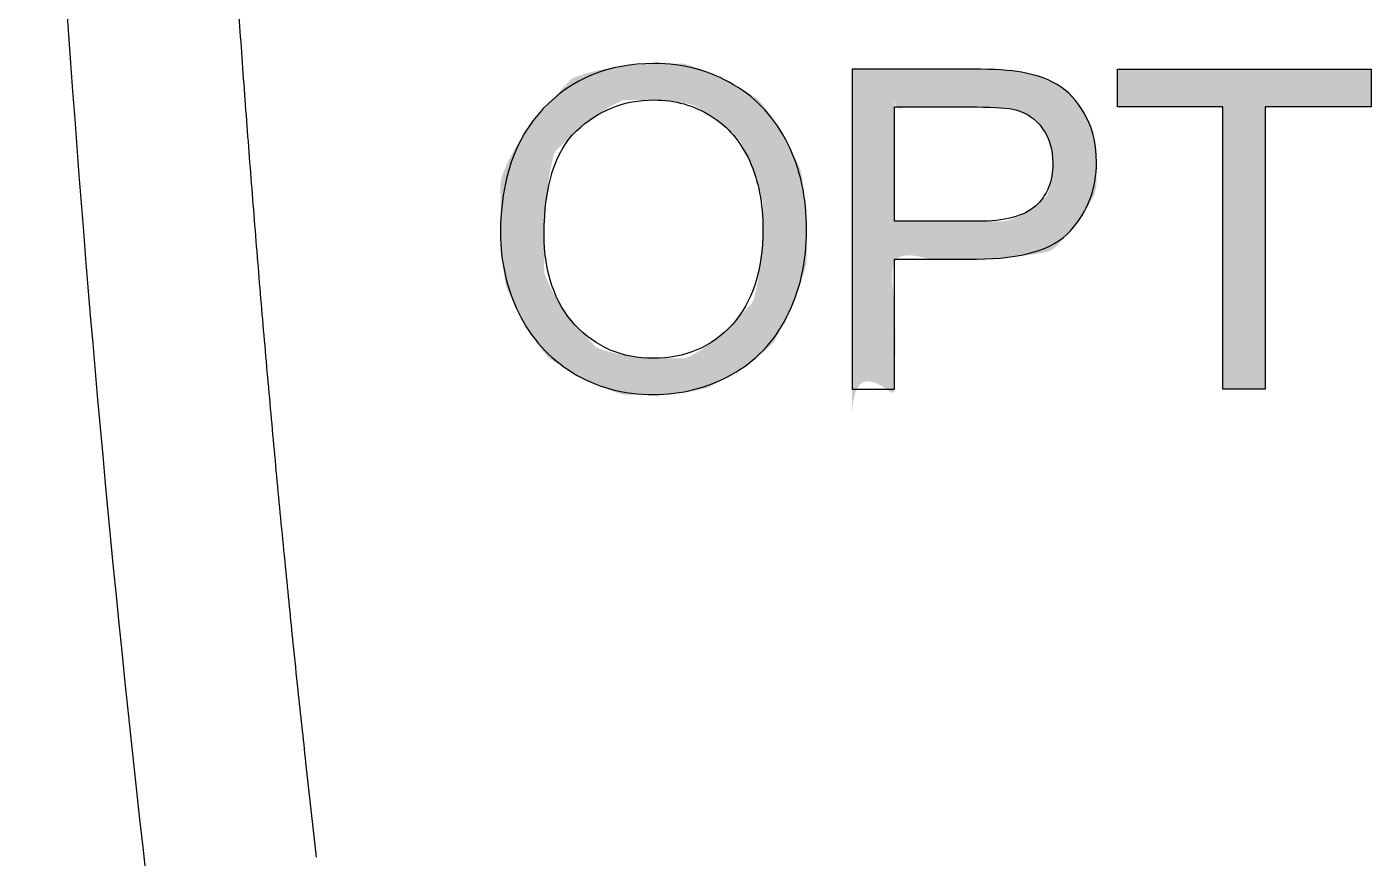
# Model space of a CAD drawing. Extents: x 413 to 494, y 628 to 766.
# Drawn here: x 449.509 to 450.011, y 645.808 to 646.118 of the extents above; entities that cross this region are included whole.
import ezdxf

# ---------------------------------------------------------------- set-up
doc = ezdxf.new("R2010")
doc.units = 0
doc.header["$MEASUREMENT"] = 0
doc.layers.add('1', color=4, linetype='Continuous')
doc.layers.add('DIM', color=3, linetype='Continuous')

# ---------------------------------------------------------------- blocks, each defined once
blk = doc.blocks.new('HSSCP')
at = {"layer": '1'}
h = blk.add_hatch(color=3, dxfattribs=at)
h.dxf.hatch_style = 2
edge = h.paths.add_edge_path()
edge.add_spline(control_points=[(-3.7953, -1.51506), (-3.7953, -1.51506), (-3.7953, -1.51506), (-3.78856, -1.5224), (-3.78392, -1.53181), (-3.77928, -1.54123), (-3.77696, -1.5519), (-3.77696, -1.56384), (-3.77696, -1.57593), (-3.77941, -1.58676), (-3.78429, -1.59631), (-3.78917, -1.60586), (-3.79609, -1.61308), (-3.80504, -1.61799), (-3.81399, -1.6229), (-3.82365, -1.62536), (-3.83401, -1.62536), (-3.84524, -1.62536), (-3.85528, -1.62265), (-3.86412, -1.61722), (-3.87297, -1.6118), (-3.87967, -1.60439), (-3.88422, -1.595), (-3.88878, -1.58562), (-3.89106, -1.57569), (-3.89106, -1.56522), (-3.89106, -1.54542), (-3.88574, -1.52991), (-3.87511, -1.51871), (-3.86447, -1.50751), (-3.85075, -1.50191), (-3.83393, -1.50191), (-3.82292, -1.50191), (-3.81299, -1.50454), (-3.80414, -1.5098), (-3.7953, -1.51506)], knot_values=[-1, 0, 0, 0, 0, 0, 1, 1, 1, 2, 2, 2, 3, 3, 3, 4, 4, 4, 5, 5, 5, 6, 6, 6, 7, 7, 7, 8, 8, 8, 9, 9, 9, 10, 10, 10, 11, 11, 11, 11], degree=3, periodic=0)
edge = h.paths.add_edge_path()
edge.add_spline(control_points=[(-3.85546, -1.60771), (-3.85546, -1.60771), (-3.85546, -1.60771), (-3.84576, -1.61185), (-3.83409, -1.61185), (-3.82221, -1.61185), (-3.81243, -1.60767), (-3.80476, -1.59932), (-3.79708, -1.59096), (-3.79324, -1.57911), (-3.79324, -1.56375), (-3.79324, -1.55404), (-3.79488, -1.54557), (-3.79816, -1.53832), (-3.80145, -1.53108), (-3.80625, -1.52547), (-3.81257, -1.52148), (-3.81889, -1.51749), (-3.82598, -1.5155), (-3.83385, -1.5155), (-3.84502, -1.5155), (-3.85464, -1.51933), (-3.8627, -1.52701), (-3.87075, -1.53469), (-3.87478, -1.54751), (-3.87478, -1.56546), (-3.87478, -1.57984), (-3.87092, -1.59117), (-3.86319, -1.59944), (-3.85546, -1.60771)], knot_values=[-1, 0, 0, 0, 0, 0, 1, 1, 1, 2, 2, 2, 3, 3, 3, 4, 4, 4, 5, 5, 5, 6, 6, 6, 7, 7, 7, 8, 8, 8, 9, 9, 9, 9], degree=3, periodic=0)
h = blk.add_hatch(color=3, dxfattribs=at)
h.dxf.hatch_style = 2
edge = h.paths.add_edge_path()
edge.add_spline(control_points=[(-3.69095, -1.50614), (-3.69095, -1.50614), (-3.69095, -1.50614), (-3.68604, -1.508), (-3.68207, -1.51074), (-3.67811, -1.51348), (-3.67493, -1.51731), (-3.67251, -1.52225), (-3.6701, -1.52719), (-3.66889, -1.53261), (-3.66889, -1.53853), (-3.66889, -1.54867), (-3.67212, -1.55726), (-3.67858, -1.56428), (-3.68503, -1.57131), (-3.6967, -1.57482), (-3.71357, -1.57482), (-3.71357, -1.57482), (-3.74417, -1.57482), (-3.74417, -1.57482), (-3.74417, -1.57482), (-3.74417, -1.62332), (-3.74417, -1.62332), (-3.74417, -1.62332), (-3.75996, -1.62332), (-3.75996, -1.62332), (-3.75996, -1.62332), (-3.75996, -1.50402), (-3.75996, -1.50402), (-3.75996, -1.50402), (-3.71495, -1.50402), (-3.71495, -1.50402), (-3.70703, -1.50402), (-3.70098, -1.5044), (-3.6968, -1.50516), (-3.69095, -1.50614)], knot_values=[-1, 0, 0, 0, 0, 0, 1, 1, 1, 2, 2, 2, 3, 3, 3, 4, 4, 4, 5, 5, 5, 6, 6, 6, 7, 7, 7, 8, 8, 8, 9, 9, 9, 10, 10, 10, 11, 11, 11, 11], degree=3, periodic=0)
edge = h.paths.add_edge_path()
edge.add_spline(control_points=[(-3.74417, -1.56074), (-3.74417, -1.56074), (-3.74417, -1.56074), (-3.71332, -1.56074), (-3.71332, -1.56074), (-3.70312, -1.56074), (-3.69588, -1.55884), (-3.6916, -1.55505), (-3.68731, -1.55125), (-3.68517, -1.54591), (-3.68517, -1.53902), (-3.68517, -1.53402), (-3.68643, -1.52975), (-3.68895, -1.5262), (-3.69147, -1.52264), (-3.6948, -1.5203), (-3.69892, -1.51916), (-3.70158, -1.51845), (-3.70649, -1.5181), (-3.71365, -1.5181), (-3.71365, -1.5181), (-3.74417, -1.5181), (-3.74417, -1.5181), (-3.74417, -1.5181), (-3.74417, -1.56074), (-3.74417, -1.56074), (-3.74417, -1.56074)], knot_values=[-1, 0, 0, 0, 0, 0, 1, 1, 1, 2, 2, 2, 3, 3, 3, 4, 4, 4, 5, 5, 5, 6, 6, 6, 7, 7, 7, 8, 8, 8, 8], degree=3, periodic=0)
h = blk.add_hatch(color=3, dxfattribs=at)
h.dxf.hatch_style = 2
h.paths.add_polyline_path([(-3.62177, -1.62332), (-3.62177, -1.5181), (-3.66107, -1.5181), (-3.66107, -1.50402), (-3.56651, -1.50402), (-3.56651, -1.5181), (-3.60598, -1.5181), (-3.60598, -1.62332)])
at = {"layer": '1', "color": 3}
blk.add_lwpolyline([(-3.62177, -1.62332), (-3.62177, -1.5181), (-3.66107, -1.5181), (-3.66107, -1.50402), (-3.56651, -1.50402), (-3.56651, -1.5181), (-3.60598, -1.5181), (-3.60598, -1.62332), (-3.62177, -1.62332)], dxfattribs=at)
at = {"layer": '1', "color": 4}
blk.add_open_spline([(-4.06761, -1.1665), (-4.0619, -1.39022), (-4.04589, -1.61357), (-4.01965, -1.83582)], degree=3, dxfattribs=at)
blk.add_open_spline([(-4.00361, -1.17214), (-4.00361, -1.17214), (-4.00317, -1.18789), (-4.00317, -1.18789), (-4.00302, -1.19314), (-4.00286, -1.19838), (-4.00271, -1.20362), (-4.00254, -1.20887), (-4.00237, -1.21412), (-4.0022, -1.21935), (-4.00203, -1.2246), (-4.00184, -1.22985), (-4.00166, -1.23509), (-4.00148, -1.24034), (-4.00129, -1.24557), (-4.00109, -1.25081), (-4.0009, -1.25606), (-4.00069, -1.26129), (-4.00049, -1.26653), (-4.00028, -1.27178), (-4.00007, -1.27701), (-3.99984, -1.28225), (-3.99963, -1.28748), (-3.9994, -1.29272), (-3.99917, -1.29795), (-3.99894, -1.30319), (-3.99871, -1.30842), (-3.99847, -1.31366), (-3.99823, -1.3189), (-3.99798, -1.32412), (-3.99773, -1.32935), (-3.99748, -1.33459), (-3.99722, -1.33982), (-3.99696, -1.34505), (-3.99669, -1.35028), (-3.99642, -1.3555), (-3.99615, -1.36074), (-3.99587, -1.36596), (-3.99559, -1.3712), (-3.99531, -1.37642), (-3.99502, -1.38164), (-3.99472, -1.38687), (-3.99443, -1.3921), (-3.99413, -1.39732), (-3.99383, -1.40254), (-3.99352, -1.40776), (-3.99321, -1.413), (-3.9929, -1.41822), (-3.99257, -1.42344), (-3.99226, -1.42866), (-3.99193, -1.43387), (-3.9916, -1.43909), (-3.99127, -1.44432), (-3.99093, -1.44954), (-3.99059, -1.45476), (-3.99025, -1.45997), (-3.9899, -1.46519), (-3.98954, -1.4704), (-3.98919, -1.47562), (-3.98883, -1.48084), (-3.98846, -1.48605), (-3.9881, -1.49126), (-3.98773, -1.49648), (-3.98735, -1.50169), (-3.98698, -1.5069), (-3.98659, -1.51212), (-3.98621, -1.51733), (-3.98582, -1.52254), (-3.98543, -1.52774), (-3.98503, -1.53295), (-3.98463, -1.53816), (-3.98423, -1.54337), (-3.98381, -1.54858), (-3.98341, -1.55379), (-3.98299, -1.55899), (-3.98256, -1.5642), (-3.98214, -1.56941), (-3.98172, -1.57461), (-3.98129, -1.57981), (-3.98086, -1.58502), (-3.98041, -1.59022), (-3.97997, -1.59541), (-3.97953, -1.60062), (-3.97908, -1.60583), (-3.97862, -1.61102), (-3.97817, -1.61623), (-3.9777, -1.62145), (-3.97723, -1.62666), (-3.97677, -1.63184), (-3.9763, -1.63704), (-3.97582, -1.64222), (-3.97535, -1.64737), (-3.97487, -1.65253), (-3.97439, -1.65768), (-3.97389, -1.66292), (-3.9734, -1.66815), (-3.97289, -1.67339), (-3.97237, -1.67874), (-3.97185, -1.6841), (-3.97131, -1.68946), (-3.97083, -1.69448), (-3.97032, -1.69951), (-3.96982, -1.70454), (-3.96937, -1.70909), (-3.96891, -1.71363), (-3.96845, -1.71817), (-3.96785, -1.72401), (-3.96723, -1.72984), (-3.96661, -1.73566), (-3.96566, -1.74464), (-3.96469, -1.75361), (-3.96369, -1.76259), (-3.9624, -1.77435), (-3.96111, -1.7861), (-3.9598, -1.79786)], degree=3, knots=[0, 0, 0, 0, 1, 1, 1, 2, 2, 2, 3, 3, 3, 4, 4, 4, 5, 5, 5, 6, 6, 6, 7, 7, 7, 8, 8, 8, 9, 9, 9, 10, 10, 10, 11, 11, 11, 12, 12, 12, 13, 13, 13, 14, 14, 14, 15, 15, 15, 16, 16, 16, 17, 17, 17, 18, 18, 18, 19, 19, 19, 20, 20, 20, 21, 21, 21, 22, 22, 22, 23, 23, 23, 24, 24, 24, 25, 25, 25, 26, 26, 26, 27, 27, 27, 28, 28, 28, 29, 29, 29, 30, 30, 30, 31, 31, 31, 32, 32, 32, 33, 33, 33, 34, 34, 34, 35, 35, 35, 36, 36, 36, 37, 37, 37, 38, 38, 38, 38], dxfattribs=at)
at = {"layer": '1', "color": 3}
for points, knots in [([(-3.89106, -1.56522), (-3.89106, -1.54542), (-3.88574, -1.52991), (-3.87511, -1.51871), (-3.86447, -1.50751), (-3.85075, -1.50191), (-3.83393, -1.50191), (-3.82292, -1.50191), (-3.81299, -1.50454), (-3.80414, -1.5098), (-3.7953, -1.51506), (-3.78856, -1.5224), (-3.78392, -1.53181), (-3.77928, -1.54123), (-3.77696, -1.5519), (-3.77696, -1.56384), (-3.77696, -1.57593), (-3.77941, -1.58676), (-3.78429, -1.59631), (-3.78917, -1.60586), (-3.79609, -1.61308), (-3.80504, -1.61799), (-3.81399, -1.6229), (-3.82365, -1.62536), (-3.83401, -1.62536), (-3.84524, -1.62536), (-3.85528, -1.62265), (-3.86412, -1.61722), (-3.87297, -1.6118), (-3.87967, -1.60439), (-3.88422, -1.595), (-3.88878, -1.58562), (-3.89106, -1.57569), (-3.89106, -1.56522)], [0, 0, 0, 0, 1, 1, 1, 2, 2, 2, 3, 3, 3, 4, 4, 4, 5, 5, 5, 6, 6, 6, 7, 7, 7, 8, 8, 8, 9, 9, 9, 10, 10, 10, 11, 11, 11, 11]), ([(-3.75996, -1.62332), (-3.75996, -1.62332), (-3.75996, -1.50402), (-3.75996, -1.50402), (-3.75996, -1.50402), (-3.71495, -1.50402), (-3.71495, -1.50402), (-3.70703, -1.50402), (-3.70098, -1.5044), (-3.6968, -1.50516), (-3.69095, -1.50614), (-3.68604, -1.508), (-3.68207, -1.51074), (-3.67811, -1.51348), (-3.67493, -1.51731), (-3.67251, -1.52225), (-3.6701, -1.52719), (-3.66889, -1.53261), (-3.66889, -1.53853), (-3.66889, -1.54867), (-3.67212, -1.55726), (-3.67858, -1.56428), (-3.68503, -1.57131), (-3.6967, -1.57482), (-3.71357, -1.57482), (-3.71357, -1.57482), (-3.74417, -1.57482), (-3.74417, -1.57482), (-3.74417, -1.57482), (-3.74417, -1.62332), (-3.74417, -1.62332), (-3.74417, -1.62332), (-3.75996, -1.62332), (-3.75996, -1.62332)], [0, 0, 0, 0, 1, 1, 1, 2, 2, 2, 3, 3, 3, 4, 4, 4, 5, 5, 5, 6, 6, 6, 7, 7, 7, 8, 8, 8, 9, 9, 9, 10, 10, 10, 11, 11, 11, 11]), ([(-3.87478, -1.56546), (-3.87478, -1.57984), (-3.87092, -1.59117), (-3.86319, -1.59944), (-3.85546, -1.60771), (-3.84576, -1.61185), (-3.83409, -1.61185), (-3.82221, -1.61185), (-3.81243, -1.60767), (-3.80476, -1.59932), (-3.79708, -1.59096), (-3.79324, -1.57911), (-3.79324, -1.56375), (-3.79324, -1.55404), (-3.79488, -1.54557), (-3.79816, -1.53832), (-3.80145, -1.53108), (-3.80625, -1.52547), (-3.81257, -1.52148), (-3.81889, -1.51749), (-3.82598, -1.5155), (-3.83385, -1.5155), (-3.84502, -1.5155), (-3.85464, -1.51933), (-3.8627, -1.52701), (-3.87075, -1.53469), (-3.87478, -1.54751), (-3.87478, -1.56546)], [0, 0, 0, 0, 1, 1, 1, 2, 2, 2, 3, 3, 3, 4, 4, 4, 5, 5, 5, 6, 6, 6, 7, 7, 7, 8, 8, 8, 9, 9, 9, 9]), ([(-3.74417, -1.56074), (-3.74417, -1.56074), (-3.71332, -1.56074), (-3.71332, -1.56074), (-3.70312, -1.56074), (-3.69588, -1.55884), (-3.6916, -1.55505), (-3.68731, -1.55125), (-3.68517, -1.54591), (-3.68517, -1.53902), (-3.68517, -1.53402), (-3.68643, -1.52975), (-3.68895, -1.5262), (-3.69147, -1.52264), (-3.6948, -1.5203), (-3.69892, -1.51916), (-3.70158, -1.51845), (-3.70649, -1.5181), (-3.71365, -1.5181), (-3.71365, -1.5181), (-3.74417, -1.5181), (-3.74417, -1.5181), (-3.74417, -1.5181), (-3.74417, -1.56074), (-3.74417, -1.56074)], [0, 0, 0, 0, 1, 1, 1, 2, 2, 2, 3, 3, 3, 4, 4, 4, 5, 5, 5, 6, 6, 6, 7, 7, 7, 8, 8, 8, 8])]:
    blk.add_open_spline(points, degree=3, knots=knots, dxfattribs=at)
blk = doc.blocks.new('new block')
at = {"layer": '1', "color": 3}
blk.add_blockref('HSSCP', (-0.06692, 0.87911), dxfattribs=at)
blk = doc.blocks.new('2018 BEAM (110V)')
at = {"layer": 'DIM'}
blk.add_blockref('new block', (40.26093, 3.26711), dxfattribs=at)

msp = doc.modelspace()

# ---------------------------------------------------------------- block references
at = {"layer": '1'}
msp.add_blockref('2018 BEAM (110V)', (413.383, 643.46042), dxfattribs=at)

doc.saveas('drawing.dxf')
